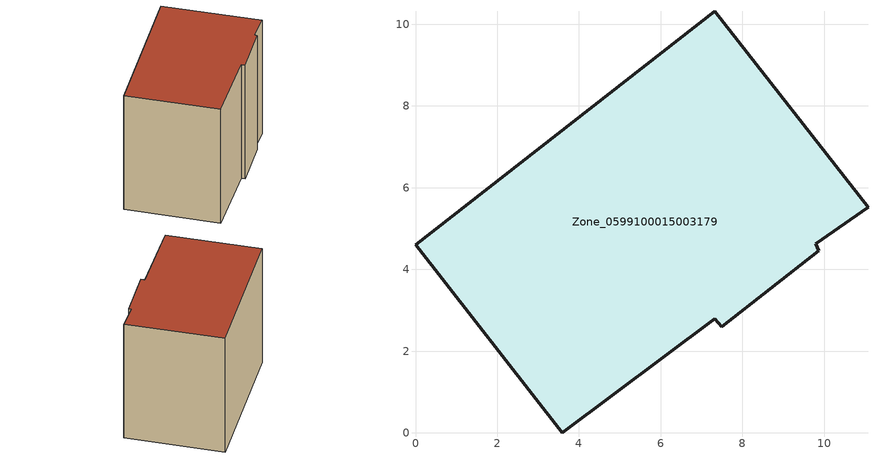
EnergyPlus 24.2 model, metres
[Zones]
Zone_0599100015003179
 floor ground (C_G): 9.8,4.63 9.87,4.46 7.49,2.6 7.32,2.79 3.59,0 0,4.6 7.32,10.32 11.07,5.52 z0.84
 wall outside (C_F): 0,4.6 3.59,0 7.32,2.79 7.49,2.6 9.87,4.46 9.8,4.63 11.07,5.52 7.32,10.32 0,4.6 z0.84:8.99
 roof outside (C_R): 7.49,2.6 9.87,4.46 9.8,4.63 11.07,5.52 7.32,10.32 0,4.6 3.59,0 7.32,2.79 z8.99
[BUILDING]
Pand.0599100015003179: North Axis=0; Terrain=City; Loads Convergence Tolerance Value=0.04; Temperature Convergence Tolerance Value=0.4; Solar Distribution=FullExterior; Maximum Number of Warmup Days=25; Minimum Number of Warmup Days=1
[Site:Location]
Rotterdam.The.Hague.AP_ZH_NLD Design_Conditions: Latitude=51.96; Longitude=4.45; Time Zone=1; Elevation=-4.5
[SITE:GROUNDTEMPERATURE:BUILDINGSURFACE]
18, 18, 18, 18, 18, 18, 18, 18, 18, 18, 18, 18
[MATERIAL] Thermal Absorptance=0.9; Solar Absorptance=0.7; Visible Absorptance=0.7
Name | Roughness | Thickness | Conductivity | Density | Specific Heat
G.TI.1975-1991 | MediumSmooth | 0.15 | 0.288461 | 540 | 1210
F.TI.1975-1991 | Rough | 0.3 | 0.230769 | 1920 | 840
R.TI.1975-1991 | MediumRough | 0.2 | 0.153846 | 1500 | 1000
[CONSTRUCTION]
C_G: G.TI.1975-1991
C_F: F.TI.1975-1991
C_R: R.TI.1975-1991
[ZONE]
Zone_0599100015003179: Type=1; Multiplier=1; Ceiling Height=Autocalculate; Volume=Autocalculate; Floor Area=autocalculate; Part of Total Floor Area=Yes
[ZONEINFILTRATION:DESIGNFLOWRATE]
Infil_Zone_0599100015003179: Zone or ZoneList or Space or SpaceList=Zone_0599100015003179; Schedule=AlwaysOn; Design Flow Rate Calculation Method=Flow/Area; Flow Rate per Floor Area=0.003; Constant Term Coefficient=1; Temperature Term Coefficient=0; Velocity Term Coefficient=0; Velocity Squared Term Coefficient=0
[HVACTEMPLATE:ZONE:IDEALLOADSAIRSYSTEM]
Zone_0599100015003179: Maximum Heating Supply Air Temperature=50; Minimum Cooling Supply Air Temperature=13; Maximum Heating Supply Air Humidity Ratio=0.0156; Minimum Cooling Supply Air Humidity Ratio=0.0077; Heating Limit=NoLimit; Cooling Limit=NoLimit; Dehumidification Control Type=ConstantSensibleHeatRatio; Cooling Sensible Heat Ratio=0.7; Dehumidification Setpoint=60; Humidification Control Type=None; Humidification Setpoint=30; Outdoor Air Method=None; Outdoor Air Flow Rate per Person=0.00944; Outdoor Air Flow Rate per Zone Floor Area=0; Outdoor Air Flow Rate per Zone=0; Demand Controlled Ventilation Type=None; Outdoor Air Economizer Type=NoEconomizer; Heat Recovery Type=None; Sensible Heat Recovery Effectiveness=0.7; Latent Heat Recovery Effectiveness=0.65
[ZONECONTROL:THERMOSTAT]
ThermostatControl_Zone_0599100015003179: Zone or ZoneList=Zone_0599100015003179; Control Type Schedule=DualSetpointControlType; Control 1=Thermostat_Zone_0599100015003179; Temperature Difference Between Cutout And Setpoint=0
[THERMOSTATSETPOINT:DUALSETPOINT]
Thermostat_Zone_0599100015003179: Heating Setpoint Temperature Schedule=HeatingSetpoint_Zone_0599100015003179; Cooling Setpoint Temperature Schedule=CoolingSetpoint_Zone_0599100015003179
[SCHEDULE:COMPACT]
HeatingSetpoint_Zone_0599100015003179: Through: 12/31, For: AllDays, Until: 24:00, 21
CoolingSetpoint_Zone_0599100015003179: Through: 12/31, For: AllDays, Until: 24:00, 24
DualSetpointControlType: Through: 12/31, For: AllDays, Until: 24:00, 4
AlwaysOn: Through: 12/31, For: AllDays, Until: 24:00, 1
